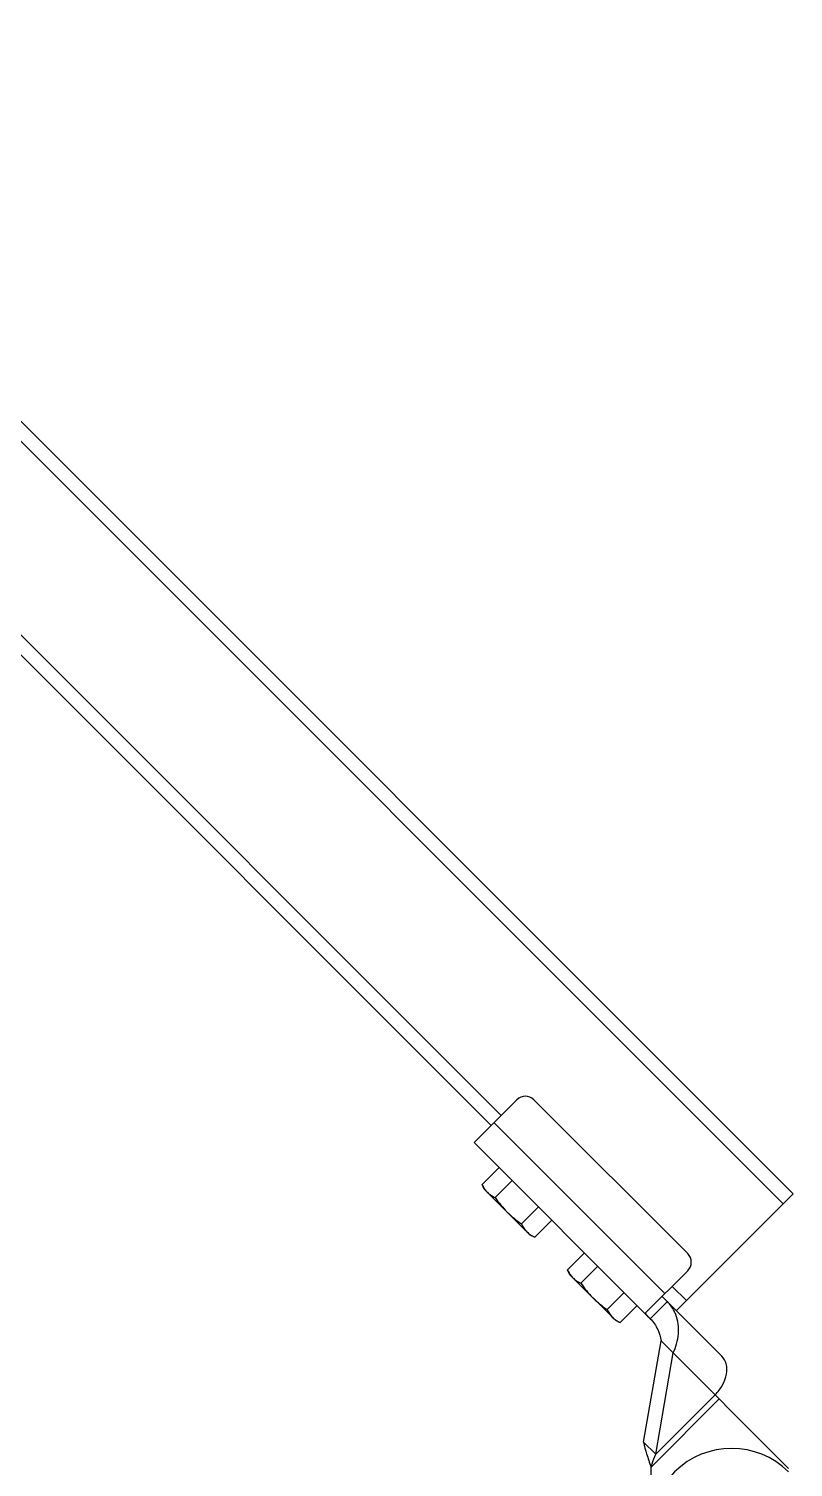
# Model space of a CAD drawing. Extents: x 1031190 to 1725648, y 733081 to 1571294.
# Drawn here: x 1136822 to 1139081, y 1211084 to 1215334 of the extents above; entities that cross this region are included whole.
import ezdxf

# ---------------------------------------------------------------- set-up
doc = ezdxf.new("R2010")
doc.units = 0
doc.header["$LTSCALE"] = 1000
doc.header["$MEASUREMENT"] = 0

msp = doc.modelspace()

# ---------------------------------------------------------------- linework, layer by layer
at = {"linetype": 'Continuous'}
for p, q in [((1134872, 1216101), (1139080.8, 1211892.2)), ((1134842.5, 1216071.5), (1139051.3, 1211862.7)), ((1135074, 1215208.6), (1138188.4, 1212094.2)), ((1135103.5, 1215238.1), (1138217.9, 1212123.7)), ((1138137.9, 1212043.7), (1138264.2, 1212170)), ((1138314.7, 1212170), (1138769.3, 1211715.4)), ((1138196.8, 1212102.7), (1138701.9, 1211597.5)), ((1138658.6, 1211523), (1138137.9, 1212043.7)), ((1138211.6, 1211969.9), (1138161.6, 1211919.9)), ((1138250.5, 1211931.1), (1138200.4, 1211881)), ((1138168.2, 1211905.6), (1138161.6, 1211919.9)), ((1138168.2, 1211905.6), (1138302.9, 1211770.9)), ((1139080.8, 1211892.2), (1138735.6, 1211547)), ((1138328.3, 1211853.3), (1138278.2, 1211803.2)), ((1138367.2, 1211814.4), (1138317.1, 1211764.3)), ((1138302.9, 1211770.9), (1138317.1, 1211764.3)), ((1138464.2, 1211717.4), (1138414.1, 1211667.3)), ((1138503.1, 1211678.5), (1138453, 1211628.4)), ((1138420.8, 1211653.1), (1138414.1, 1211667.3)), ((1138420.8, 1211653.1), (1138555.5, 1211518.4)), ((1138645.5, 1211541), (1138769.3, 1211664.9)), ((1138580.9, 1211600.7), (1138530.8, 1211550.6)), ((1138693.5, 1211589.1), (1138869.7, 1211412.9)), ((1138723, 1211618.6), (1138765.1, 1211576.5)), ((1138619.8, 1211561.8), (1138569.7, 1211511.7)), ((1138658.6, 1211523), (1138709.1, 1211573.5)), ((1138555.5, 1211518.4), (1138569.7, 1211511.7)), ((1138638.9, 1211158.3), (1138690.3, 1211457.7)), ((1138674.6, 1211122.5), (1138726, 1211421.9)), ((1138690.3, 1211457.7), (1139067.2, 1211080.7)), ((1138850, 1211297.9), (1138674.6, 1211122.5)), ((1138660.7, 1211084.8), (1138861.9, 1211286)), ((1138638.9, 1211158.3), (1138674.6, 1211122.5)), ((1138660.7, 1210902), (1138660.7, 1211084.8))]:
    msp.add_line(p, q, dxfattribs=at)
for centre, radius, start, end in [((1138289.4, 1212144.8), 35.7, 45, 135), ((1138744, 1211690.1), 35.7, 315, 45), ((1138898.8, 1210902), 238.1, 45, 225)]:
    msp.add_arc(centre, radius, start, end, dxfattribs=at)
for points, knots in [([(1138161.6, 1211919.9), (1138162.1, 1211918.7), (1138164.4, 1211914), (1138167, 1211909.5), (1138169.2, 1211906.3)], [0, 0, 0, 0, 0.253346, 1, 1, 1, 1]), ([(1138177.2, 1211896.6), (1138180.5, 1211893.4), (1138187.8, 1211887.4), (1138196.1, 1211883), (1138200.4, 1211881)], [0, 0, 0, 0, 0.493589, 1, 1, 1, 1]), ([(1138278.2, 1211803.2), (1138280.2, 1211798.9), (1138284.7, 1211790.6), (1138290.6, 1211783.2), (1138293.9, 1211780)], [0, 0, 0, 0, 0.506411, 1, 1, 1, 1]), ([(1138293.9, 1211780), (1138297.1, 1211776.7), (1138304.5, 1211770.8), (1138312.8, 1211766.3), (1138317.1, 1211764.3)], [0, 0, 0, 0, 0.493589, 1, 1, 1, 1]), ([(1138414.1, 1211667.3), (1138414.7, 1211666.1), (1138416.9, 1211661.4), (1138419.6, 1211656.9), (1138421.8, 1211653.7)], [0, 0, 0, 0, 0.253346, 1, 1, 1, 1]), ([(1138429.8, 1211644.1), (1138433, 1211640.8), (1138440.4, 1211634.9), (1138448.7, 1211630.4), (1138453, 1211628.4)], [0, 0, 0, 0, 0.493589, 1, 1, 1, 1]), ([(1138530.8, 1211550.6), (1138532.8, 1211546.3), (1138537.2, 1211538), (1138543.2, 1211530.7), (1138546.4, 1211527.4)], [0, 0, 0, 0, 0.506411, 1, 1, 1, 1]), ([(1138733.6, 1211535.7), (1138732.2, 1211539.2), (1138726.1, 1211553), (1138717.1, 1211565.5), (1138709.1, 1211573.5)], [0, 0, 0, 0, 0.252907, 1, 1, 1, 1]), ([(1138546.4, 1211527.4), (1138549.7, 1211524.1), (1138557.1, 1211518.2), (1138565.4, 1211513.7), (1138569.7, 1211511.7)], [0, 0, 0, 0, 0.493589, 1, 1, 1, 1]), ([(1138658.6, 1211523), (1138656.6, 1211525), (1138652.7, 1211528.9), (1138648.1, 1211533.6), (1138643.8, 1211539.4), (1138645.5, 1211541)], [0, 0, 0, 0, 0.378665, 0.693291, 1, 1, 1, 1]), ([(1138658.6, 1211523), (1138667.7, 1211513.9), (1138681.8, 1211493.1), (1138688.4, 1211469.2), (1138690.3, 1211457.7)], [0, 0, 0, 0, 0.522516, 1, 1, 1, 1]), ([(1138726, 1211421.9), (1138734.5, 1211439.4), (1138745.4, 1211477.6), (1138740.6, 1211517.6), (1138733.6, 1211535.7)], [0, 0, 0, 0, 0.500769, 1, 1, 1, 1]), ([(1138850, 1211297.9), (1138858.7, 1211306.6), (1138873.2, 1211325.7), (1138885.3, 1211357.7), (1138885.5, 1211388.9), (1138876, 1211406.6), (1138869.7, 1211412.9)], [0, 0, 0, 0, 0.287971, 0.555344, 0.790532, 1, 1, 1, 1]), ([(1138638.9, 1211158.3), (1138641, 1211146.5), (1138647.9, 1211121.8), (1138656.2, 1211097.6), (1138660.7, 1211084.8)], [0, 0, 0, 0, 0.468219, 1, 1, 1, 1]), ([(1138660.7, 1211084.8), (1138661.7, 1211088), (1138665.8, 1211100.8), (1138670.4, 1211113.5), (1138674.6, 1211122.5)], [0, 0, 0, 0, 0.254643, 1, 1, 1, 1])]:
    msp.add_open_spline(points, degree=3, knots=knots, dxfattribs=at)
for points in [[(1138169.2, 1211906.3), (1138171.6, 1211902.9), (1138174.2, 1211899.6), (1138177.2, 1211896.6)], [(1138200.4, 1211881), (1138210.9, 1211865.8), (1138222.5, 1211851.3), (1138235.5, 1211838.3)], [(1138235.5, 1211838.3), (1138248.6, 1211825.3), (1138263.1, 1211813.7), (1138278.2, 1211803.2)], [(1138421.8, 1211653.7), (1138424.1, 1211650.3), (1138426.8, 1211647), (1138429.8, 1211644.1)], [(1138453, 1211628.4), (1138463.5, 1211613.3), (1138475.1, 1211598.7), (1138488.1, 1211585.7)], [(1138488.1, 1211585.7), (1138501.1, 1211572.7), (1138515.6, 1211561.1), (1138530.8, 1211550.6)]]:
    msp.add_open_spline(points, degree=3, dxfattribs=at)

doc.saveas('drawing.dxf')
